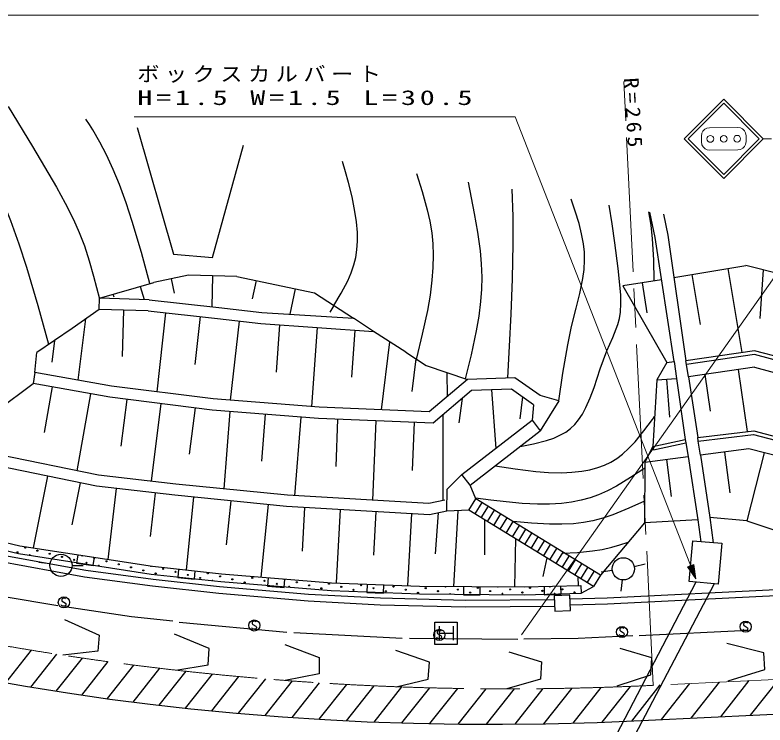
# Model space of a CAD drawing. Units: millimetres, scale not verified. Extents: x 40000 to 680000, y 20000 to 380000.
# Drawn here: x 101400 to 168458, y 268929 to 332363 of the extents above; entities that cross this region are included whole.
import ezdxf

# ---------------------------------------------------------------- set-up
doc = ezdxf.new("R2010")
doc.units = ezdxf.units.MM
doc.header["$LTSCALE"] = 1000
doc.linetypes.add('CHAIN', pattern=[18.5, 12, -1.5, 3.5, -1.5])
for name, color, linetype, lineweight in [('M-BGD', 7, 'Continuous', 25), ('M-BMK', 2, 'CHAIN', 13), ('M-STR-HTXT', 7, 'Continuous', 13)]:
    doc.layers.add(name, color=color, linetype=linetype, lineweight=lineweight)
doc.styles.add('ＭＳ ゴシック', font='')
doc.styles.get('ＭＳ ゴシック').set_extended_font_data('MS Gothic')

# ---------------------------------------------------------------- blocks, each defined once
blk = doc.blocks.new('BUHIN3')
at = {"color": 7, "linetype": 'Continuous', "lineweight": 25}
for p, q in [((-366, 805), (-805, -366)), ((-585, 219), (585, -219)), ((805, 366), (366, -805))]:
    blk.add_line(p, q, dxfattribs=at)
blk.add_lwpolyline([(-1287, -585), (-585, 1287), (1287, 585), (585, -1287)], close=True, dxfattribs=at)
blk = doc.blocks.new('BUHIN4')
at = {"color": 7, "linetype": 'Continuous', "lineweight": 25}
blk.add_circle((0, 0), 995, dxfattribs=at)
blk = doc.blocks.new('BUHIN67')
at = {"color": 7, "linetype": 'Continuous', "lineweight": 25}
blk.add_lwpolyline([(258, 248), (243, 285), (214, 315), (168, 343), (96, 370), (29, 376), (-36, 360), (-85, 320), (-108, 267), (-119, 231), (-118, 178), (-95, 140), (105, -104), (118, -156), (114, -222), (89, -276), (56, -315), (7, -344), (-73, -338), (-181, -298), (-225, -273), (-262, -236), (-286, -186), (-299, -120)], dxfattribs=at)
blk.add_circle((0, 0), 498, dxfattribs=at)

msp = doc.modelspace()

# ---------------------------------------------------------------- linework, layer by layer
at = {"layer": 'M-BGD'}
for p, q in [((112333, 322301), (115576, 310989)), ((119067, 310708), (121817, 320740)), ((158631, 312473), (158165, 314759)), ((159376, 314560), (159760, 312679)), ((159760, 312679), (161381, 301470)), ((160325, 301406), (158631, 312473)), ((115576, 310989), (119067, 310708)), ((160305, 308906), (166759, 309984)), ((182216, 306082), (166759, 309984)), ((161919, 309176), (162665, 304708)), ((165146, 309715), (166400, 302201)), ((168305, 309594), (167986, 305262)), ((116909, 309111), (113813, 308463)), ((115361, 308787), (115628, 307508)), ((121220, 309013), (116909, 309111)), ((119065, 309062), (119002, 306304)), ((121220, 309013), (128188, 307536)), ((122962, 308643), (122616, 307010)), ((159208, 308705), (155748, 308175)), ((108943, 307056), (113813, 308463)), ((112595, 308112), (112935, 306935)), ((126446, 307905), (125965, 305635)), ((155748, 308175), (159671, 301319)), ((157478, 308440), (157890, 305747)), ((110160, 307408), (110228, 307173)), ((128188, 307536), (131656, 305266)), ((108913, 306057), (108943, 307056)), ((113403, 306921), (108943, 307056)), ((113403, 306921), (119633, 306234)), ((108913, 306057), (106518, 304352)), ((113294, 305927), (108913, 306057)), ((111103, 305992), (110981, 301854)), ((113294, 305927), (119520, 305241)), ((119633, 306234), (123470, 305797)), ((123470, 305797), (131656, 305266)), ((129922, 306401), (129537, 305812)), ((107715, 305205), (107027, 299743)), ((114850, 305755), (114072, 298694)), ((117963, 305412), (117493, 301146)), ((119520, 305241), (123378, 304801)), ((133452, 304087), (131656, 305266)), ((121449, 305021), (120642, 297939)), ((123378, 304801), (133452, 304087)), ((125057, 304682), (124757, 300453)), ((106518, 304352), (103366, 302203)), ((128415, 304444), (127914, 297372)), ((131773, 304206), (131476, 300009)), ((136335, 302232), (133452, 304087)), ((104942, 303278), (104697, 301334)), ((134893, 303159), (134129, 297097)), ((103188, 300431), (103366, 302203)), ((136335, 302232), (138159, 301058)), ((167531, 302366), (161381, 301470)), ((167511, 302029), (161428, 301143)), ((181397, 298322), (167511, 302029)), ((181411, 298659), (167531, 302366)), ((137247, 301645), (136880, 298736)), ((159671, 301319), (158787, 299758)), ((159671, 301319), (160325, 301406)), ((160325, 301406), (160544, 299891)), ((161428, 301143), (161381, 301470)), ((161612, 300035), (161428, 301143)), ((103188, 300431), (103012, 299447)), ((110032, 299204), (103188, 300431)), ((138159, 301058), (141846, 299807)), ((140002, 300432), (140053, 298287)), ((167533, 300896), (161612, 300035)), ((166053, 300680), (166858, 295142)), ((167533, 300896), (181248, 297164)), ((141846, 299807), (138444, 296923)), ((146083, 299956), (141846, 299807)), ((148346, 298365), (146083, 299956)), ((158787, 299758), (158416, 293825)), ((158787, 299758), (160544, 299891)), ((159666, 299825), (159922, 296441)), ((160544, 299891), (161321, 294450)), ((161612, 300035), (162448, 294610)), ((163092, 300250), (163569, 296970)), ((99606, 296891), (103012, 299447)), ((109881, 298215), (103012, 299447)), ((104729, 299139), (103998, 295063)), ((119120, 298058), (110032, 299204)), ((108164, 298523), (106931, 291649)), ((142228, 298820), (138794, 295908)), ((145783, 298945), (142228, 298820)), ((144005, 298882), (144381, 293646)), ((147770, 297547), (145783, 298945)), ((119018, 297063), (109881, 298215)), ((111404, 298023), (110877, 293846)), ((128592, 297319), (119120, 298058)), ((141369, 298092), (141097, 295933)), ((146777, 298246), (146531, 296295)), ((150021, 297877), (148346, 298365)), ((150021, 297877), (148364, 295207)), ((114450, 297639), (113575, 290705)), ((117496, 297255), (116974, 293119)), ((138444, 296923), (128592, 297319)), ((147770, 297547), (147630, 296156)), ((128533, 296321), (119018, 297063)), ((120604, 296939), (120065, 290018)), ((123776, 296692), (123449, 292498)), ((126948, 296445), (126399, 289412)), ((139652, 296636), (139655, 288974)), ((138794, 295908), (128533, 296321)), ((130244, 296252), (130073, 292025)), ((133664, 296115), (133378, 289011)), ((137084, 295977), (136911, 291679)), ((141352, 291306), (147630, 296156)), ((147630, 296156), (148364, 295207)), ((142086, 290356), (148364, 295207)), ((162448, 294610), (167447, 295213)), ((167447, 295213), (181051, 291611)), ((158416, 293825), (161321, 294450)), ((161321, 294450), (161390, 294127)), ((162488, 294282), (162448, 294610)), ((162488, 294282), (167424, 294878)), ((167424, 294878), (181037, 291274)), ((158416, 293825), (157701, 292409)), ((158416, 293825), (158486, 293502)), ((158486, 293502), (161390, 294127)), ((161390, 294127), (161587, 292919)), ((162678, 293024), (162488, 294282)), ((108860, 291256), (97209, 293629)), ((167006, 293589), (162678, 293024)), ((164842, 293306), (165314, 289683)), ((168375, 293238), (166821, 287162)), ((180698, 290087), (167006, 293589)), ((108702, 290268), (97009, 292649)), ((157701, 292409), (157693, 287000)), ((157701, 292409), (161587, 292919)), ((159644, 292664), (160079, 289350)), ((161587, 292919), (162448, 287249)), ((162678, 293024), (163533, 287454)), ((104317, 291161), (103013, 284760)), ((115789, 290446), (108860, 291256)), ((141352, 291306), (140038, 290009)), ((142086, 290356), (141352, 291306)), ((107240, 290566), (106475, 286808)), ((125769, 289448), (115789, 290446)), ((115681, 289451), (108702, 290268)), ((110446, 290064), (109704, 283724)), ((140020, 288027), (140038, 290009)), ((142609, 289148), (142086, 290356)), ((113936, 289656), (113482, 285774)), ((125690, 288451), (115681, 289451)), ((117349, 289285), (116699, 282779)), ((138391, 288722), (125769, 289448)), ((141982, 288126), (142609, 289148)), ((153742, 282316), (142609, 289148)), ((120685, 288951), (120294, 285032)), ((124022, 288618), (123375, 282147)), ((138461, 287717), (125690, 288451)), ((127287, 288359), (127062, 284459)), ((139825, 289008), (138391, 288722)), ((142538, 287784), (143166, 288807)), ((143095, 287442), (143723, 288465)), ((89399, 287793), (101838, 284941)), ((130479, 288176), (130102, 281617)), ((133672, 287992), (133448, 284097)), ((136865, 287808), (136495, 281382)), ((140020, 288027), (138461, 287717)), ((139241, 287872), (138979, 284207)), ((141982, 288126), (140020, 288027)), ((141001, 288076), (140616, 281316)), ((153115, 281293), (141982, 288126)), ((143651, 287101), (144279, 288123)), ((144208, 286759), (144836, 287782)), ((89236, 287112), (101706, 284253)), ((143373, 287272), (143366, 284130)), ((144765, 286417), (145392, 287440)), ((145321, 286076), (145949, 287099)), ((162448, 287249), (157693, 287000)), ((162448, 287249), (162723, 285281)), ((166823, 287162), (163533, 287454)), ((163533, 287454), (163824, 285205)), ((166823, 287162), (178752, 283235)), ((145878, 285734), (146506, 286757)), ((146435, 285393), (147062, 286415)), ((157693, 287000), (153742, 282316)), ((146991, 285051), (147619, 286074)), ((147548, 284709), (148176, 285732)), ((107719, 282736), (94027, 285227)), ((146156, 285563), (146052, 281268)), ((148105, 284368), (148732, 285390)), ((148661, 284026), (149289, 285049)), ((161686, 281735), (162002, 285388)), ((162002, 285388), (164595, 285164)), ((164595, 285164), (164279, 281511)), ((107626, 282143), (93909, 284639)), ((101838, 284941), (113680, 283109)), ((149218, 283684), (149846, 284707)), ((149775, 283343), (150402, 284366)), ((101706, 284253), (113588, 282415)), ((148940, 283855), (148599, 282181)), ((150331, 283001), (150959, 284024)), ((150888, 282660), (151516, 283682)), ((104515, 283321), (103524, 283453)), ((106507, 283182), (107507, 283176)), ((113680, 283109), (119870, 282433)), ((151445, 282318), (152072, 283341)), ((152001, 281976), (152629, 282999)), ((156760, 283102), (157735, 283323)), ((113763, 281924), (107719, 282736)), ((113588, 282415), (119804, 281736)), ((119870, 282433), (129705, 281631)), ((152558, 281635), (153186, 282657)), ((153742, 282316), (153115, 281293)), ((154796, 282734), (153807, 282586)), ((113690, 281329), (107626, 282143)), ((119693, 281265), (113763, 281924)), ((119804, 281736), (129664, 280933)), ((162285, 281683), (147882, 254166)), ((151723, 282147), (151768, 281388)), ((154349, 280287), (183008, 281683)), ((155679, 281887), (155573, 280893)), ((164279, 281511), (161686, 281735)), ((119634, 280668), (113690, 281329)), ((127644, 280595), (119693, 281265)), ((129705, 281631), (137573, 281343)), ((137573, 281343), (146923, 281260)), ((146923, 281260), (151992, 281394)), ((163905, 281543), (149743, 254488)), ((151992, 281394), (152010, 280694)), ((152010, 280694), (153115, 281293)), ((154369, 279767), (183032, 281163)), ((100420, 280412), (105225, 279616)), ((127602, 279996), (119634, 280668)), ((134070, 280245), (127644, 280595)), ((129664, 280933), (137557, 280643)), ((137557, 280643), (146929, 280560)), ((146929, 280560), (152010, 280694)), ((151007, 280528), (149615, 280461)), ((149615, 280461), (149680, 279103)), ((151072, 279169), (151007, 280528)), ((134046, 279645), (127602, 279996)), ((141678, 279455), (134046, 279645)), ((141684, 280055), (134070, 280245)), ((149651, 280107), (141684, 280055)), ((151050, 280198), (154349, 280287)), ((151064, 279678), (154369, 279767)), ((105841, 279515), (111830, 278624)), ((149654, 279507), (141678, 279455)), ((149680, 279103), (151072, 279169)), ((105824, 278352), (108928, 276964)), ((111830, 278624), (115501, 278228)), ((116064, 278116), (125696, 277223)), ((108928, 276964), (108812, 275518)), ((118775, 275769), (115654, 277056)), ((126333, 277183), (136022, 276672)), ((166959, 277374), (157207, 276899)), ((136671, 276679), (146361, 276585)), ((151750, 276657), (146903, 276589)), ((156645, 276894), (151750, 276657)), ((102853, 275612), (100552, 272706)), ((118680, 274289), (118775, 275769)), ((125520, 276121), (128599, 274964)), ((158342, 274917), (155510, 275771)), ((168357, 275374), (165040, 276195)), ((105120, 275252), (102799, 272321)), ((108812, 275518), (105671, 275168)), ((128599, 274964), (128590, 273497)), ((138475, 274534), (135439, 275598)), ((145550, 275469), (148467, 274557)), ((168443, 273900), (168357, 275374)), ((107400, 274911), (105060, 271955)), ((109695, 274587), (107336, 271608)), ((112005, 274283), (109629, 271281)), ((115788, 273828), (118680, 274289)), ((138349, 273015), (138475, 274534)), ((148467, 274557), (148394, 273037)), ((158262, 273412), (158342, 274917)), ((114330, 273997), (111938, 270976)), ((116670, 273730), (114266, 270695)), ((165159, 272867), (168443, 273900)), ((119025, 273483), (116612, 270436)), ((121396, 273255), (118974, 270197)), ((123783, 273048), (121350, 269976)), ((128590, 273497), (125562, 272908)), ((135479, 272346), (138349, 273015)), ((148394, 273037), (145370, 272156)), ((155226, 272433), (158262, 273412)), ((169681, 273022), (167131, 269802)), ((126186, 272861), (123740, 269773)), ((128606, 272696), (126149, 269593)), ((131042, 272551), (128576, 269436)), ((133496, 272428), (131021, 269302)), ((135968, 272328), (133487, 269195)), ((153791, 272285), (151264, 269093)), ((156411, 272372), (153883, 269180)), ((159065, 272502), (156518, 269285)), ((161719, 272632), (159165, 269407)), ((164373, 272762), (161818, 269536)), ((167027, 272892), (164474, 269668)), ((138457, 272250), (135972, 269111)), ((140964, 272195), (138474, 269050)), ((143491, 272164), (140994, 269010)), ((146036, 272156), (143530, 268991)), ((148601, 272174), (146085, 268996)), ((151186, 272217), (148663, 269030))]:
    msp.add_line(p, q, dxfattribs=at)
for points in [[(104432, 302930), (103470, 306378), (102452, 309804), (101773, 311895), (101037, 313963), (100354, 315709), (99615, 317431), (98522, 319774), (97372, 322095), (96635, 323550), (95899, 325005)], [(100781, 324202), (102971, 320612), (105123, 316967), (105900, 315540), (106622, 314090), (107140, 312923), (107606, 311726), (108045, 310392), (108430, 309028), (108689, 308020), (108942, 306999)], [(113456, 308360), (112696, 311156), (111882, 313921), (111334, 315586), (110729, 317229), (110179, 318562), (109576, 319865), (108990, 320995), (108352, 322094), (108047, 322577), (107727, 323059)], [(129922, 306401), (130570, 307501), (131161, 308624), (131462, 309314), (131708, 310028), (131868, 310690), (131971, 311375), (132022, 312150), (132014, 312935), (131937, 313870), (131798, 314821), (131533, 316108), (131207, 317395), (130941, 318348), (130669, 319284)], [(137300, 318193), (137812, 316580), (138260, 314967), (138490, 313937), (138660, 312892), (138755, 311910), (138790, 310912), (138765, 309801), (138679, 308676), (138507, 307327), (138272, 305963), (137818, 303835), (137298, 301692), (137253, 301511), (137208, 301331)], [(141680, 299863), (142205, 302000), (142668, 304138), (142895, 305449), (143061, 306761), (143143, 307857), (143165, 308953), (143119, 310119), (143013, 311296), (142783, 312959), (142493, 314624), (142228, 316023), (141963, 317425)], [(145836, 316788), (145906, 314356), (145915, 311916), (145857, 308779), (145738, 305633), (145596, 302788), (145439, 299933)], [(150022, 297877), (150391, 300373), (150824, 302881), (151170, 304525), (151578, 306172), (151907, 307492), (152174, 308811), (152282, 309626), (152330, 310449), (152310, 311181), (152229, 311920), (152061, 312823), (151830, 313733), (151495, 314826), (151126, 315918)], [(146555, 293809), (147761, 294052), (148921, 294347), (149575, 294569), (150186, 294840), (150642, 295102), (151066, 295414), (151444, 295776), (151782, 296183), (152134, 296711), (152450, 297294), (152831, 298163), (153172, 299093), (153719, 300743), (154320, 302365), (154846, 303546), (155300, 304711), (155442, 305258), (155525, 305823), (155571, 306585), (155556, 307367), (155328, 309701), (155042, 312018), (154802, 313695), (154521, 315359)], [(158056, 314777), (158243, 313588), (158371, 312380), (158480, 310495), (158530, 308601)], [(144320, 292082), (146126, 291802), (147966, 291578), (149112, 291494), (150287, 291468), (151188, 291504), (152074, 291599), (152798, 291732), (153507, 291924), (154103, 292144), (154669, 292417), (155210, 292752), (155720, 293139), (156295, 293661), (156838, 294236), (157638, 295209), (158404, 296238), (158491, 296356), (158583, 296483)], [(157701, 291868), (156447, 291035), (155176, 290262), (154387, 289848), (153573, 289488), (152813, 289222), (152027, 289010), (151149, 288841), (150254, 288731), (149205, 288667), (148130, 288664), (146733, 288731), (145318, 288860), (143955, 289021), (142587, 289201)], [(157697, 288923), (156284, 288287), (154850, 287709), (153965, 287412), (153068, 287174), (152217, 287016), (151345, 286916), (150285, 286862), (149204, 286869), (147588, 286958), (145952, 287098)], [(150346, 284273), (151698, 284345), (153049, 284476), (153903, 284620), (154754, 284824), (155492, 285039), (156237, 285273)], [(107018, 284140), (106903, 283399), (108386, 283169), (108500, 283911)], [(116030, 282853), (115948, 282107), (117439, 281944), (117521, 282690)], [(124040, 282093), (123979, 281346), (125475, 281224), (125535, 281971)], [(132889, 281515), (132862, 280765), (134361, 280710), (134388, 281460)], [(141498, 281308), (141491, 280558), (142991, 280545), (142998, 281295)], [(148708, 281307), (148727, 280557), (150227, 280597), (150207, 281347)], [(97415, 273272), (102331, 272400), (106092, 271795), (109869, 271249), (113494, 270786), (117134, 270382), (121216, 269988), (125316, 269653), (129097, 269406), (132891, 269218), (137019, 269083), (141147, 269008), (144996, 268991), (148844, 269034), (153441, 269164), (158035, 269354), (163015, 269595), (168005, 269845), (172986, 270087)]]:
    msp.add_lwpolyline(points, dxfattribs=at)
for centre in [(101619, 284359), (102304, 284772), (103402, 284500), (104500, 284229), (105599, 283957), (106697, 283686), (108480, 283827), (107795, 283414), (109578, 283556), (110677, 283284), (111775, 283012), (112873, 282741), (113972, 282469), (114657, 282882), (115755, 282611), (116853, 282339), (118636, 282481), (117951, 282068), (119735, 282209), (120833, 281938), (121931, 281666), (122616, 282079), (123714, 281808), (126596, 281678), (124813, 281536), (127694, 281406), (128792, 281134), (129477, 281548), (130576, 281276), (131674, 281004), (132359, 281418), (133457, 281146), (135240, 281288), (136339, 281016), (138122, 281158), (141003, 281028), (142787, 281170), (145668, 281040), (147451, 281181), (150333, 281051), (134555, 280875), (137437, 280745), (139220, 280886), (142102, 280756), (143885, 280898), (146766, 280768), (148550, 280910), (151431, 280780)]:
    msp.add_circle(centre, 49.8, dxfattribs=at)
for centre, start, end in [((102717, 284087), 2.88807, 159.52195), ((107382, 284099), 188.58645, 333.82274), ((108893, 283142), 350.56335, 171.84668), ((113558, 283154), 202.09145, 320.31774), ((119050, 281796), 20.87237, 146.65853), ((125498, 281949), 145.05189, 25.62971), ((125911, 281264), 324.23793, 206.44427), ((139905, 281300), 152.30218, 26.68177), ((144570, 281311), 217.12397, 321.85998), ((149235, 281323), 183.56569, 359.46945), ((140318, 280615), 4.04684, 174.9359), ((144983, 280626), 277.96136, 261.02138), ((149648, 280638), 354.30159, 188.73251)]:
    msp.add_arc(centre, 49.8, start, end, dxfattribs=at)
at = {"layer": 'M-BMK'}
for p, q in [((158471, 272473), (155814, 326736)), ((172010, 273136), (158471, 272473))]:
    msp.add_line(p, q, dxfattribs=at)
msp.add_arc((145511, 537156), 265000, 254.54573, 272.80316, dxfattribs=at)
at = {"layer": 'M-STR-HTXT'}
for p, q in [((88059, 332363), (167877, 332363)), ((164769, 324836), (161233, 321301)), ((168304, 321301), (164769, 324836)), ((161587, 321301), (164769, 324483)), ((167951, 321301), (164769, 324483)), ((146131, 323279), (112053, 323279)), ((162273, 281996), (146131, 323279)), ((161233, 321301), (164769, 317765)), ((164769, 318119), (161587, 321301)), ((164769, 317765), (168304, 321301)), ((164769, 318119), (167951, 321301)), ((168304, 321301), (169025, 321301)), ((175765, 318126), (146697, 276977))]:
    msp.add_line(p, q, dxfattribs=at)
for points in [[(163510, 322290), (166010, 322312), (166260, 322274), (166441, 322196), (166612, 322017), (166724, 321838), (166766, 321569), (166771, 321069), (166723, 320798), (166625, 320617), (166466, 320456), (166277, 320354), (166028, 320312), (163528, 320290), (163277, 320328), (163106, 320416), (162925, 320585), (162823, 320764), (162771, 321033), (162767, 321533), (162814, 321804), (162913, 321985), (163081, 322156), (163270, 322258)], [(162273, 281996), (162109, 283274), (161527, 283046)], [(162179, 282235), (161642, 283008), (162050, 283167)], [(162134, 282351), (161703, 282981), (162023, 283106)], [(162087, 282470), (161764, 282955), (161997, 283046)], [(162042, 282587), (161824, 282928), (161970, 282985)]]:
    msp.add_lwpolyline(points, close=True, dxfattribs=at)
for points in [[(162226, 282115), (161582, 283034), (162076, 283228), (162225, 282118)], [(161914, 282913), (161995, 282706), (161885, 282901), (161943, 282924), (161995, 282706)]]:
    msp.add_lwpolyline(points, dxfattribs=at)
for centre in [(163569, 321290), (164769, 321301), (165969, 321312)]:
    msp.add_circle(centre, 300, dxfattribs=at)

# ---------------------------------------------------------------- block references
at = {"layer": 'M-BGD', "rotation": 20.54541}
for name, p in [('BUHIN4', (105507, 283188)), ('BUHIN4', (155785, 282881)), ('BUHIN67', (105770, 279881)), ('BUHIN67', (122799, 277819)), ('BUHIN3', (139940, 277124)), ('BUHIN67', (166725, 277706)), ('BUHIN67', (155675, 277236)), ('BUHIN67', (139346, 276980))]:
    msp.add_blockref(name, p, dxfattribs=at)

# ---------------------------------------------------------------- texts
at = {"layer": 'M-BMK', "insert": (155814, 326736), "char_height": 1320, "attachment_point": 7, "rotation": 273.425, "style": 'ＭＳ ゴシック'}
msp.add_mtext('\\T1.33;\\W1.1;R=265', dxfattribs=at)
at = {"layer": 'M-STR-HTXT', "char_height": 1320, "attachment_point": 7, "style": 'ＭＳ ゴシック'}
for s, insert in [('\\T1.25;\\W1.1;ボックスカルバート', (112333, 326301)), ('\\T1.25;\\W1.5;H=1.5\\~W=1.5\\~L=30.5', (112333, 324301))]:
    msp.add_mtext(s, dxfattribs=dict(at, insert=insert))

doc.saveas('drawing.dxf')
